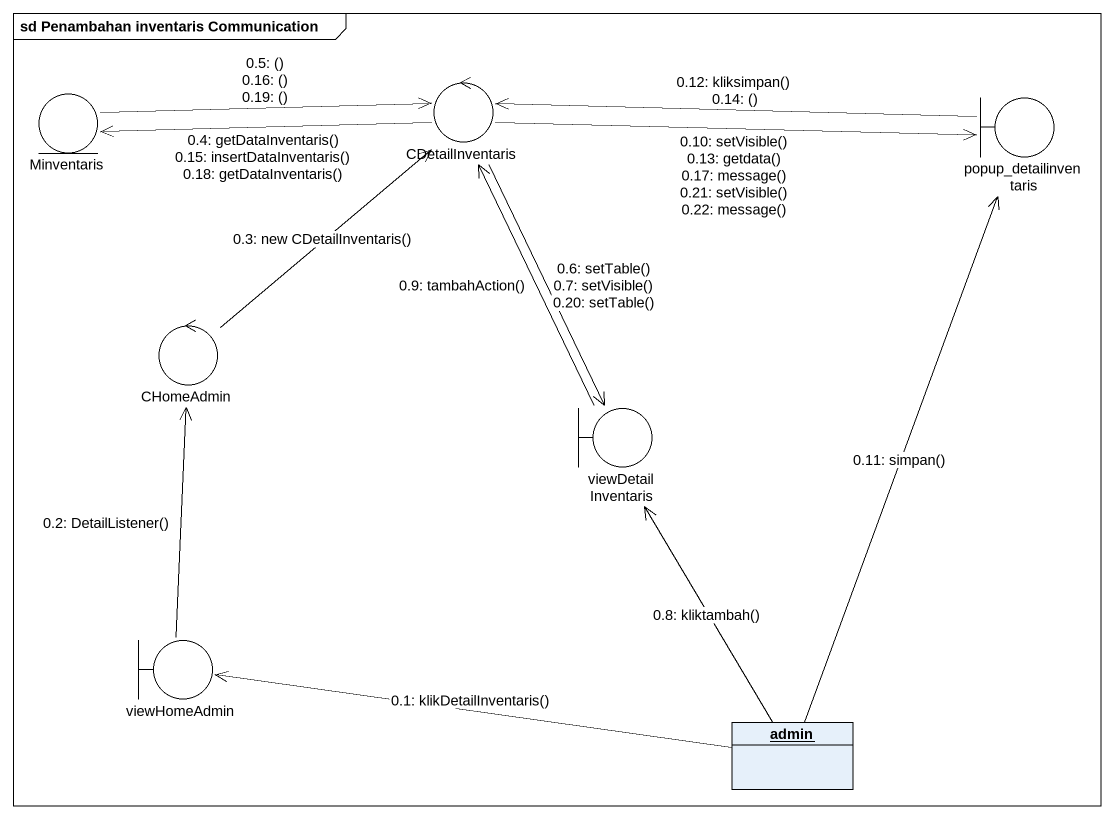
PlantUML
@startuml
mainframe sd Penambahan inventaris Communication
allowmixing
hide circle
hide empty members
control CDetailInventaris
entity Minventaris
boundary popup_detailinventaris
control CHomeAdmin
boundary viewDetailInventaris
boundary viewHomeAdmin
object admin
admin -left-> viewHomeAdmin : 0.1: klikDetailInventaris()
viewHomeAdmin -up-> CHomeAdmin : 0.2: DetailListener()
CHomeAdmin -up-> CDetailInventaris : 0.3: new CDetailInventaris()
CDetailInventaris -left-> Minventaris : 0.4: getDataInventaris()\n0.15: insertDataInventaris()\n0.18: getDataInventaris()
Minventaris -right-> CDetailInventaris : 0.5: ()\n0.16: ()\n0.19: ()
CDetailInventaris --> viewDetailInventaris : 0.6: setTable()\n0.7: setVisible()\n0.20: setTable()
admin -up-> viewDetailInventaris : 0.8: kliktambah()
viewDetailInventaris -up-> CDetailInventaris : 0.9: tambahAction()
CDetailInventaris -right-> popup_detailinventaris : 0.10: setVisible()\n0.13: getdata()\n0.17: message()\n0.21: setVisible()\n0.22: message()
admin -up-> popup_detailinventaris : 0.11: simpan()
popup_detailinventaris -left-> CDetailInventaris : 0.12: kliksimpan()\n0.14: ()
@enduml
